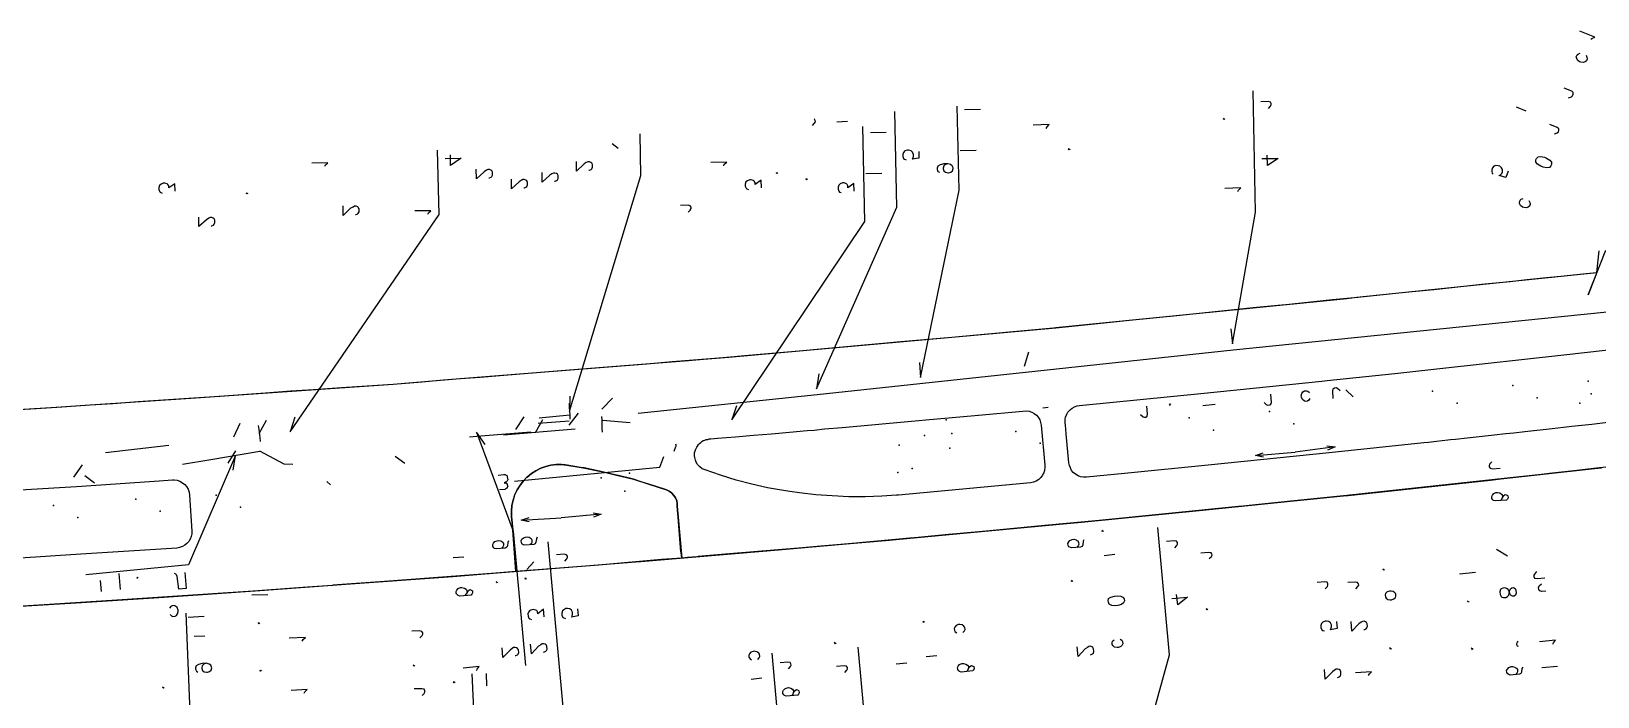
# Model space of a CAD drawing. Header units: metres. Extents: x 131 to 658, y 22 to 173.
# Drawn here: x 498.2 to 600.5, y 122.2 to 165.6 of the extents above; entities that cross this region are included whole.
import ezdxf

# ---------------------------------------------------------------- set-up
doc = ezdxf.new("R2010")
doc.units = ezdxf.units.M
for name, color, linetype in [('BOUNDARY', 7, 'Continuous'), ('ELECTR_CABLE', 7, 'Continuous'), ('ELECTR_CABLE_COMM', 7, 'Continuous'), ('GRASS', 7, 'Continuous'), ('OVERHEAD_POWER_LINE', 7, 'Continuous'), ('ROAD', 7, 'Continuous'), ('SEWER', 7, 'Continuous'), ('SIDEWALK_PATH', 7, 'Continuous'), ('TREE', 7, 'Continuous'), ('WATER_PIPELINE', 7, 'Continuous')]:
    doc.layers.add(name, color=color, linetype=linetype)

msp = doc.modelspace()

# ---------------------------------------------------------------- linework, layer by layer
at = {"layer": 'BOUNDARY'}
msp.add_lwpolyline([(495.2, 140.81), (498.53, 141.01), (500.19, 141.12), (502.05, 141.24), (502.05, 141.24), (503.52, 141.34), (505.18, 141.46), (508.5, 141.68), (510.16, 141.8), (513.49, 142.02), (515.15, 142.15), (516.64, 142.25), (516.64, 142.25), (518.47, 142.37), (520.14, 142.48), (521.84, 142.6), (521.84, 142.6), (523.46, 142.73), (525.12, 142.87), (528.44, 143.13), (530.09, 143.27), (533.42, 143.53), (535.07, 143.67), (538.4, 143.93), (540.06, 144.07), (543.38, 144.33), (545.04, 144.48), (548.36, 144.78), (550.01, 144.92), (553.33, 145.22), (554.99, 145.38), (558.31, 145.67), (559.96, 145.82), (563.28, 146.12), (564.95, 146.27), (565.12, 146.28), (565.12, 146.28), (568.27, 146.61), (569.92, 146.77), (573.24, 147.11), (574.89, 147.27), (578.21, 147.62), (579.86, 147.78), (579.94, 147.78), (579.94, 147.78), (583.18, 148.12), (584.83, 148.28), (588.15, 148.63), (589.8, 148.79), (593.12, 149.14), (594.78, 149.31), (595.86, 149.43), (595.86, 149.43), (597.15, 149.56), (597.15, 149.56), (598.09, 149.65), (599.75, 149.82), (600.45, 149.89), (600.45, 149.89), (600.6, 151.31)], dxfattribs=at)
at = {"layer": 'ELECTR_CABLE'}
for points in [[(600.04, 165.13), (600.11, 165.19), (600.11, 165.19), (600.3, 165.26), (600.3, 165.26), (599.33, 165.65)], [(576.55, 146.21), (576.65, 145.24), (576.65, 145.24), (578.16, 153.84), (578.16, 153.84), (578, 161.76)], [(556.21, 144.01), (556.28, 143.03), (558.79, 155.26), (558.67, 160.76)], [(579, 160.61), (579.14, 160.76), (579.14, 160.76), (579.18, 160.84), (579.18, 160.84), (579.18, 160.93), (579.18, 160.93), (579.14, 161.02), (579.14, 161.02), (578.98, 161.07), (578.98, 161.07), (578.49, 161.05)], [(595.83, 160.44), (595.19, 160.7)], [(549.21, 159.5), (549.36, 159.65), (549.41, 159.73), (549.4, 159.82), (549.36, 159.91), (549.33, 159.92)], [(549.63, 143.28), (549.49, 142.3), (554.72, 154.15), (554.59, 160.4)], [(551.5, 159.75), (550.8, 159.72)], [(559.14, 160.54), (560.19, 160.57)], [(576.14, 159.93), (576.1, 159.88), (576.1, 159.88), (576.04, 159.92), (576.04, 159.92), (576.1, 159.98)], [(533.38, 141.81), (533.35, 140.84), (538.02, 156.22), (537.96, 158.95)], [(544.26, 141.19), (543.95, 140.26), (543.95, 140.26), (552.64, 153.22), (552.64, 153.22), (552.51, 159.42)], [(553, 159.04), (554.04, 159.06)], [(564.49, 159.31), (564.54, 159.4), (564.54, 159.4), (564.68, 159.55), (564.68, 159.55), (563.64, 159.52)], [(515.42, 140.43), (515.1, 139.49), (524.83, 153.68), (524.74, 157.89)], [(525.23, 157.34), (526.28, 157.36), (526.28, 157.36), (525.59, 156.89), (525.59, 156.89), (525.58, 157.57)], [(556.16, 157.8), (556.17, 157.36), (556.17, 157.36), (555.73, 157.3), (555.73, 157.3), (555.77, 157.35), (555.77, 157.35), (555.81, 157.48), (555.81, 157.48), (555.81, 157.61), (555.81, 157.61), (555.76, 157.76), (555.76, 157.76), (555.66, 157.84), (555.66, 157.84), (555.5, 157.88), (555.5, 157.88), (555.4, 157.88), (555.4, 157.88), (555.26, 157.84), (555.26, 157.84), (555.16, 157.74), (555.16, 157.74), (555.12, 157.6), (555.12, 157.6), (555.12, 157.47), (555.12, 157.47), (555.17, 157.34), (555.17, 157.34), (555.23, 157.29), (555.23, 157.29), (555.33, 157.25)], [(559.9, 157.86), (558.86, 157.84)], [(566.03, 157.96), (565.99, 157.91), (565.99, 157.91), (565.93, 157.96), (565.93, 157.96), (565.99, 158)], [(578.56, 157.33), (579.62, 157.35), (579.62, 157.35), (578.93, 156.88), (578.93, 156.88), (578.91, 157.55)], [(517.38, 156.83), (517.42, 156.92), (517.42, 156.92), (517.56, 157.05), (517.56, 157.05), (516.52, 157.03)], [(528.08, 156.07), (528.13, 156.07), (528.13, 156.07), (528.23, 156.13), (528.23, 156.13), (528.27, 156.17), (528.27, 156.17), (528.33, 156.26), (528.33, 156.26), (528.32, 156.44), (528.32, 156.44), (528.27, 156.53), (528.27, 156.53), (528.22, 156.57), (528.22, 156.57), (528.12, 156.62), (528.12, 156.62), (528.02, 156.62), (528.02, 156.62), (527.92, 156.57), (527.92, 156.57), (527.77, 156.47), (527.77, 156.47), (527.28, 156.02), (527.28, 156.02), (527.26, 156.64)], [(534.61, 156.58), (534.66, 156.58), (534.66, 156.58), (534.76, 156.63), (534.76, 156.63), (534.81, 156.67), (534.81, 156.67), (534.85, 156.77), (534.85, 156.77), (534.85, 156.95), (534.85, 156.95), (534.8, 157.04), (534.8, 157.04), (534.75, 157.08), (534.75, 157.08), (534.65, 157.13), (534.65, 157.13), (534.55, 157.12), (534.55, 157.12), (534.45, 157.07), (534.45, 157.07), (534.3, 156.98), (534.3, 156.98), (533.81, 156.52), (533.81, 156.52), (533.8, 157.15)], [(543.42, 156.87), (543.46, 156.97), (543.46, 156.97), (543.62, 157.1), (543.62, 157.1), (542.57, 157.08)], [(558.05, 156.98), (557.9, 156.94), (557.9, 156.94), (557.8, 156.85), (557.8, 156.85), (557.76, 156.7), (557.76, 156.7), (557.76, 156.66), (557.76, 156.66), (557.8, 156.53), (557.8, 156.53), (557.91, 156.44), (557.91, 156.44), (558.06, 156.41), (558.06, 156.41), (558.11, 156.41), (558.11, 156.41), (558.26, 156.45), (558.26, 156.45), (558.36, 156.54), (558.36, 156.54), (558.4, 156.68), (558.4, 156.68), (558.4, 156.73), (558.4, 156.73), (558.34, 156.86), (558.34, 156.86), (558.24, 156.95), (558.24, 156.95), (558.05, 156.98), (558.05, 156.98), (557.79, 156.98), (557.79, 156.98), (557.55, 156.93), (557.55, 156.93), (557.4, 156.84), (557.4, 156.84), (557.36, 156.7), (557.36, 156.7), (557.36, 156.62), (557.36, 156.62), (557.4, 156.48), (557.4, 156.48), (557.51, 156.44)], [(594.66, 156.51), (594.5, 156.09), (594.5, 156.09), (594.07, 156.22), (594.07, 156.22), (594.13, 156.24), (594.13, 156.24), (594.23, 156.35), (594.23, 156.35), (594.28, 156.47), (594.28, 156.47), (594.28, 156.62), (594.28, 156.62), (594.22, 156.74), (594.22, 156.74), (594.1, 156.83), (594.1, 156.83), (594, 156.87), (594, 156.87), (593.84, 156.88), (593.84, 156.88), (593.72, 156.83), (593.72, 156.83), (593.62, 156.73), (593.62, 156.73), (593.58, 156.6), (593.58, 156.6), (593.58, 156.46), (593.58, 156.46), (593.6, 156.39), (593.6, 156.39), (593.68, 156.32)], [(507.59, 155.2), (507.58, 155.69), (507.58, 155.69), (507.18, 155.42), (507.18, 155.42), (507.18, 155.55), (507.18, 155.55), (507.13, 155.64), (507.13, 155.64), (507.08, 155.68), (507.08, 155.68), (506.92, 155.72), (506.92, 155.72), (506.82, 155.72), (506.82, 155.72), (506.68, 155.67), (506.68, 155.67), (506.58, 155.58), (506.58, 155.58), (506.53, 155.44), (506.53, 155.44), (506.53, 155.31), (506.53, 155.31), (506.59, 155.17), (506.59, 155.17), (506.63, 155.13), (506.63, 155.13), (506.74, 155.08)], [(530.37, 155.42), (530.41, 155.42), (530.41, 155.42), (530.51, 155.46), (530.51, 155.46), (530.57, 155.52), (530.57, 155.52), (530.61, 155.61), (530.61, 155.61), (530.61, 155.78), (530.61, 155.78), (530.56, 155.87), (530.56, 155.87), (530.5, 155.92), (530.5, 155.92), (530.4, 155.96), (530.4, 155.96), (530.3, 155.96), (530.3, 155.96), (530.2, 155.91), (530.2, 155.91), (530.06, 155.82), (530.06, 155.82), (529.57, 155.35), (529.57, 155.35), (529.56, 155.98)], [(532.37, 155.85), (532.41, 155.85), (532.41, 155.85), (532.51, 155.91), (532.51, 155.91), (532.57, 155.95), (532.57, 155.95), (532.61, 156.04), (532.61, 156.04), (532.61, 156.22), (532.61, 156.22), (532.56, 156.31), (532.56, 156.31), (532.5, 156.35), (532.5, 156.35), (532.4, 156.39), (532.4, 156.39), (532.3, 156.39), (532.3, 156.39), (532.2, 156.34), (532.2, 156.34), (532.06, 156.25), (532.06, 156.25), (531.57, 155.79), (531.57, 155.79), (531.56, 156.42)], [(545.88, 155.43), (545.87, 155.92), (545.87, 155.92), (545.47, 155.64), (545.47, 155.64), (545.47, 155.77), (545.47, 155.77), (545.42, 155.86), (545.42, 155.86), (545.37, 155.91), (545.37, 155.91), (545.22, 155.95), (545.22, 155.95), (545.12, 155.95), (545.12, 155.95), (544.97, 155.89), (544.97, 155.89), (544.87, 155.81), (544.87, 155.81), (544.83, 155.67), (544.83, 155.67), (544.83, 155.54), (544.83, 155.54), (544.88, 155.41), (544.88, 155.41), (544.93, 155.36), (544.93, 155.36), (545.04, 155.32)], [(546.96, 156.41), (546.92, 156.35), (546.92, 156.35), (546.86, 156.39), (546.86, 156.39), (546.9, 156.45)], [(548.89, 155.99), (548.83, 155.95), (548.83, 155.95), (548.79, 155.99), (548.79, 155.99), (548.83, 156.04)], [(551.94, 155.21), (551.93, 155.71), (551.93, 155.71), (551.53, 155.43), (551.53, 155.43), (551.53, 155.56), (551.53, 155.56), (551.48, 155.65), (551.48, 155.65), (551.43, 155.69), (551.43, 155.69), (551.28, 155.74), (551.28, 155.74), (551.18, 155.74), (551.18, 155.74), (551.03, 155.68), (551.03, 155.68), (550.93, 155.6), (550.93, 155.6), (550.89, 155.46), (550.89, 155.46), (550.89, 155.33), (550.89, 155.33), (550.94, 155.2), (550.94, 155.2), (550.99, 155.15), (550.99, 155.15), (551.09, 155.11)], [(553.75, 156.36), (552.7, 156.34)], [(512.35, 155.06), (512.29, 155.02), (512.29, 155.02), (512.25, 155.06), (512.25, 155.06), (512.29, 155.11)], [(577, 155.18), (577.04, 155.27), (577.04, 155.27), (577.19, 155.42), (577.19, 155.42), (576.14, 155.38)], [(509.95, 152.94), (510, 152.94), (510, 152.94), (510.1, 152.99), (510.1, 152.99), (510.14, 153.04), (510.14, 153.04), (510.2, 153.13), (510.2, 153.13), (510.18, 153.31), (510.18, 153.31), (510.14, 153.4), (510.14, 153.4), (510.08, 153.44), (510.08, 153.44), (509.99, 153.49), (509.99, 153.49), (509.89, 153.49), (509.89, 153.49), (509.79, 153.43), (509.79, 153.43), (509.64, 153.34), (509.64, 153.34), (509.15, 152.89), (509.15, 152.89), (509.14, 153.51)], [(519.37, 153.69), (519.43, 153.69), (519.43, 153.69), (519.53, 153.73), (519.53, 153.73), (519.57, 153.78), (519.57, 153.78), (519.62, 153.86), (519.62, 153.86), (519.62, 154.05), (519.62, 154.05), (519.56, 154.14), (519.56, 154.14), (519.52, 154.19), (519.52, 154.19), (519.42, 154.22), (519.42, 154.22), (519.32, 154.22), (519.32, 154.22), (519.22, 154.17), (519.22, 154.17), (519.06, 154.09), (519.06, 154.09), (518.57, 153.62), (518.57, 153.62), (518.56, 154.25)], [(524.1, 153.71), (524.14, 153.8), (524.14, 153.8), (524.3, 153.93), (524.3, 153.93), (523.25, 153.91)], [(537.84, 140.7), (549.53, 141.91), (549.53, 141.91), (563.12, 143.38), (563.12, 143.38), (576.7, 144.84), (576.7, 144.84), (590.19, 146.21), (590.19, 146.21), (603.69, 147.58), (603.69, 147.58), (617.19, 148.95), (617.19, 148.95), (633.9, 151.22), (633.9, 151.22), (650.6, 153.49), (650.6, 153.49), (656.8, 154.37)], [(541.1, 153.84), (541.24, 153.97), (541.24, 153.97), (541.29, 154.07), (541.29, 154.07), (541.29, 154.16), (541.29, 154.16), (541.23, 154.25), (541.23, 154.25), (541.09, 154.29), (541.09, 154.29), (540.59, 154.27)], [(563.07, 143.77), (563.35, 144.71)], [(533.32, 141.36), (533.33, 141.1), (533.33, 141.1), (533.37, 140.57), (533.37, 140.57), (533.38, 140.31)], [(535.46, 140.97), (536.16, 141.67)], [(513.09, 139.37), (513.56, 140.24)], [(529.84, 139.64), (530.38, 140.46)], [(533.32, 140.18), (531.31, 140.03)], [(533.38, 140.58), (531.36, 140.38)], [(533.34, 139.92), (533.94, 140.69)], [(535.45, 140.49), (535.46, 140.24), (535.46, 140.24), (535.47, 139.7), (535.47, 139.7), (535.49, 139.45)], [(535.5, 140.24), (537.32, 140.09)], [(511.44, 139.15), (511.85, 140.04)], [(513.01, 139.89), (513.06, 139.64), (513.06, 139.64), (513.13, 139.12), (513.13, 139.12), (513.16, 138.86)], [(530.82, 139.46), (527.3, 139.18), (527.3, 139.18), (526.81, 139.14)], [(503.04, 138.13), (507.19, 138.62)], [(511.54, 138.25), (511.03, 137.43)], [(500.99, 136.52), (501.55, 137.32)], [(563.58, 93.52), (563.58, 92.53), (563.58, 92.53), (572.54, 124.91), (572.54, 124.91), (571.78, 133.22)], [(527.33, 89.64), (527.37, 88.66), (527.37, 88.66), (533.45, 115.72), (533.45, 115.72), (531.95, 132.3)], [(529.37, 132.35), (529.33, 132.26), (529.33, 132.26), (529.3, 132.03), (529.3, 132.03), (529.26, 131.94), (529.26, 131.94), (529.16, 131.88), (529.16, 131.88), (528.56, 131.83), (528.56, 131.83), (528.46, 131.86), (528.46, 131.86), (528.41, 131.9), (528.41, 131.9), (528.35, 131.98), (528.35, 131.98), (528.34, 132.13), (528.34, 132.13), (528.38, 132.21), (528.38, 132.21), (528.47, 132.31), (528.47, 132.31), (528.62, 132.37), (528.62, 132.37), (528.72, 132.38), (528.72, 132.38), (528.87, 132.35), (528.87, 132.35), (528.93, 132.31), (528.93, 132.31), (528.97, 132.27), (528.97, 132.27), (529.04, 132.18), (529.04, 132.18), (529.05, 132.05), (529.05, 132.05), (529, 131.96), (529, 131.96), (528.92, 131.86)], [(566.93, 132.43), (566.89, 132.33), (566.89, 132.33), (566.87, 132.1), (566.87, 132.1), (566.82, 132), (566.82, 132), (566.72, 131.95), (566.72, 131.95), (566.13, 131.9), (566.13, 131.9), (566.02, 131.94), (566.02, 131.94), (565.97, 131.97), (565.97, 131.97), (565.91, 132.06), (565.91, 132.06), (565.9, 132.19), (565.9, 132.19), (565.95, 132.29), (565.95, 132.29), (566.03, 132.38), (566.03, 132.38), (566.18, 132.45), (566.18, 132.45), (566.28, 132.46), (566.28, 132.46), (566.43, 132.43), (566.43, 132.43), (566.49, 132.38), (566.49, 132.38), (566.55, 132.35), (566.55, 132.35), (566.6, 132.26), (566.6, 132.26), (566.61, 132.13), (566.61, 132.13), (566.57, 132.03), (566.57, 132.03), (566.48, 131.93)], [(572.88, 131.9), (573.01, 132.06), (573.01, 132.06), (573.06, 132.15), (573.06, 132.15), (573.05, 132.24), (573.05, 132.24), (572.99, 132.33), (572.99, 132.33), (572.84, 132.36), (572.84, 132.36), (572.34, 132.31)], [(526.45, 131.3), (525.75, 131.24)], [(533.04, 131.04), (533.18, 131.18), (533.18, 131.18), (533.22, 131.27), (533.22, 131.27), (533.21, 131.36), (533.21, 131.36), (533.16, 131.45), (533.16, 131.45), (533, 131.48), (533, 131.48), (532.5, 131.44)], [(575.12, 131.2), (575.27, 131.34), (575.27, 131.34), (575.31, 131.43), (575.31, 131.43), (575.3, 131.5), (575.3, 131.5), (575.25, 131.58), (575.25, 131.58), (575.09, 131.6), (575.09, 131.6), (574.59, 131.56)], [(526.53, 128.79), (526.62, 128.89), (526.62, 128.89), (526.66, 128.97), (526.66, 128.97), (526.75, 129.12), (526.75, 129.12), (526.85, 129.17), (526.85, 129.17), (526.95, 129.14), (526.95, 129.14), (527.01, 129.1), (527.01, 129.1), (527.02, 128.96), (527.02, 128.96), (526.97, 128.87), (526.97, 128.87), (526.93, 128.82), (526.93, 128.82), (526.19, 128.75), (526.19, 128.75), (526.09, 128.79), (526.09, 128.79), (526.03, 128.83), (526.03, 128.83), (525.96, 128.92), (525.96, 128.92), (525.95, 129.05), (525.95, 129.05), (526, 129.14), (526, 129.14), (526.09, 129.24), (526.09, 129.24), (526.23, 129.3), (526.23, 129.3), (526.33, 129.31), (526.33, 129.31), (526.49, 129.27), (526.49, 129.27), (526.6, 129.2), (526.6, 129.2), (526.65, 129.11), (526.65, 129.11), (526.66, 128.97)], [(528.66, 129.67), (528.62, 129.62), (528.62, 129.62), (528.56, 129.66), (528.56, 129.66), (528.61, 129.71)], [(566.22, 129.74), (566.18, 129.7), (566.18, 129.7), (566.12, 129.73), (566.12, 129.73), (566.17, 129.78)], [(507.27, 127.55), (507.37, 127.46), (507.37, 127.46), (507.45, 127.42), (507.45, 127.42), (507.59, 127.43), (507.59, 127.43), (507.68, 127.49), (507.68, 127.49), (507.75, 127.6), (507.75, 127.6), (507.79, 127.74), (507.79, 127.74), (507.79, 127.84), (507.79, 127.84), (507.73, 128), (507.73, 128), (507.63, 128.09), (507.63, 128.09), (507.54, 128.13), (507.54, 128.13), (507.4, 128.12), (507.4, 128.12), (507.32, 128.06), (507.32, 128.06), (507.23, 127.95)], [(533.88, 127.91), (533.92, 127.45), (533.92, 127.45), (533.48, 127.38), (533.48, 127.38), (533.52, 127.42), (533.52, 127.42), (533.55, 127.56), (533.55, 127.56), (533.54, 127.7), (533.54, 127.7), (533.48, 127.82), (533.48, 127.82), (533.38, 127.91), (533.38, 127.91), (533.22, 127.94), (533.22, 127.94), (533.12, 127.93), (533.12, 127.93), (532.98, 127.86), (532.98, 127.86), (532.89, 127.78), (532.89, 127.78), (532.84, 127.63), (532.84, 127.63), (532.86, 127.5), (532.86, 127.5), (532.92, 127.36), (532.92, 127.36), (532.98, 127.33), (532.98, 127.33), (533.08, 127.29)], [(572.68, 128.6), (573.72, 128.69), (573.72, 128.69), (573.07, 128.18), (573.07, 128.18), (573, 128.85)], [(575.02, 127.91), (574.98, 127.86), (574.98, 127.86), (574.92, 127.9), (574.92, 127.9), (574.97, 127.94)], [(556.52, 127.08), (556.48, 127.02), (556.48, 127.02), (556.42, 127.07), (556.42, 127.07), (556.47, 127.11)], [(559.04, 126.38), (559.14, 126.48), (559.14, 126.48), (559.18, 126.57), (559.18, 126.57), (559.17, 126.7), (559.17, 126.7), (559.11, 126.79), (559.11, 126.79), (559, 126.87), (559, 126.87), (558.84, 126.9), (558.84, 126.9), (558.74, 126.89), (558.74, 126.89), (558.6, 126.83), (558.6, 126.83), (558.51, 126.73), (558.51, 126.73), (558.47, 126.64), (558.47, 126.64), (558.49, 126.51), (558.49, 126.51), (558.54, 126.42), (558.54, 126.42), (558.64, 126.34)], [(529.8, 124.86), (529.85, 124.86), (529.85, 124.86), (529.95, 124.91), (529.95, 124.91), (529.99, 124.96), (529.99, 124.96), (530.04, 125.06), (530.04, 125.06), (530.01, 125.23), (530.01, 125.23), (529.96, 125.32), (529.96, 125.32), (529.9, 125.36), (529.9, 125.36), (529.8, 125.39), (529.8, 125.39), (529.7, 125.39), (529.7, 125.39), (529.6, 125.33), (529.6, 125.33), (529.47, 125.22), (529.47, 125.22), (529, 124.74), (529, 124.74), (528.95, 125.37)], [(557.33, 124.85), (556.64, 124.78)], [(567.37, 124.92), (567.41, 124.93), (567.41, 124.93), (567.51, 124.98), (567.51, 124.98), (567.56, 125.03), (567.56, 125.03), (567.6, 125.12), (567.6, 125.12), (567.58, 125.31), (567.58, 125.31), (567.52, 125.39), (567.52, 125.39), (567.47, 125.43), (567.47, 125.43), (567.37, 125.47), (567.37, 125.47), (567.27, 125.46), (567.27, 125.46), (567.17, 125.4), (567.17, 125.4), (567.03, 125.3), (567.03, 125.3), (566.58, 124.81), (566.58, 124.81), (566.51, 125.43)], [(527.27, 123.89), (527.32, 123.98), (527.32, 123.98), (527.46, 124.14), (527.46, 124.14), (526.41, 124.04)], [(555.38, 124.37), (554.68, 124.3)], [(559.28, 123.83), (559.37, 123.92), (559.37, 123.92), (559.41, 124.01), (559.41, 124.01), (559.5, 124.16), (559.5, 124.16), (559.6, 124.21), (559.6, 124.21), (559.7, 124.18), (559.7, 124.18), (559.75, 124.14), (559.75, 124.14), (559.77, 124), (559.77, 124), (559.72, 123.91), (559.72, 123.91), (559.68, 123.86), (559.68, 123.86), (558.93, 123.79), (558.93, 123.79), (558.82, 123.83), (558.82, 123.83), (558.78, 123.87), (558.78, 123.87), (558.71, 123.96), (558.71, 123.96), (558.7, 124.09), (558.7, 124.09), (558.74, 124.18), (558.74, 124.18), (558.83, 124.28), (558.83, 124.28), (558.98, 124.34), (558.98, 124.34), (559.08, 124.35), (559.08, 124.35), (559.23, 124.31), (559.23, 124.31), (559.34, 124.24), (559.34, 124.24), (559.4, 124.15), (559.4, 124.15), (559.41, 124.01)], [(515.8, 91.09), (515.62, 90.12), (515.62, 90.12), (527.41, 114.88), (527.41, 114.88), (527, 123.68)], [(527.96, 122.88), (527.93, 123.69)]]:
    msp.add_lwpolyline(points, dxfattribs=at)
at = {"layer": 'ELECTR_CABLE_COMM'}
for points in [[(536.54, 158), (536.13, 158.3)], [(531.12, 139.44), (531.62, 140.28)], [(527.85, 138.65), (527.27, 139.45), (527.27, 139.45), (529.67, 132.99), (529.67, 132.99), (530.47, 124.21)], [(533.72, 139.65), (529.04, 139.27)], [(509.92, 137.67), (513.13, 138.21)], [(515.28, 137.35), (514.72, 137.37), (514.72, 137.37), (513.13, 138.21)], [(511.39, 136.97), (511.53, 137.94), (511.53, 137.94), (508.48, 130.79), (508.48, 130.79), (501.77, 130.14)], [(508.07, 137.37), (509.92, 137.67)], [(522.6, 137.42), (521.97, 137.87)], [(501.7, 136.62), (502.34, 136.16)], [(531.24, 132.59), (531.19, 132.49), (531.19, 132.49), (531.16, 132.27), (531.16, 132.27), (531.11, 132.17), (531.11, 132.17), (531.02, 132.11), (531.02, 132.11), (530.43, 132.07), (530.43, 132.07), (530.33, 132.1), (530.33, 132.1), (530.27, 132.14), (530.27, 132.14), (530.21, 132.23), (530.21, 132.23), (530.2, 132.36), (530.2, 132.36), (530.24, 132.46), (530.24, 132.46), (530.34, 132.56), (530.34, 132.56), (530.48, 132.61), (530.48, 132.61), (530.58, 132.62), (530.58, 132.62), (530.72, 132.59), (530.72, 132.59), (530.78, 132.55), (530.78, 132.55), (530.84, 132.51), (530.84, 132.51), (530.89, 132.43), (530.89, 132.43), (530.9, 132.29), (530.9, 132.29), (530.87, 132.19), (530.87, 132.19), (530.77, 132.09)], [(531.02, 130.99), (530.57, 130.49)], [(504.04, 129.18), (503.94, 130.23)], [(505.15, 129.9), (505.09, 129.94), (505.09, 129.94), (505.14, 129.99), (505.14, 129.99), (505.18, 129.95)], [(508.22, 130.29), (508.32, 129.25), (508.32, 129.25), (507.83, 129.2), (507.83, 129.2), (507.74, 130.04), (507.74, 130.04), (507.69, 130.14), (507.69, 130.14), (507.64, 130.18), (507.64, 130.18), (507.55, 130.23)], [(530.53, 129.91), (530.48, 129.86), (530.48, 129.86), (530.43, 129.9), (530.43, 129.9), (530.47, 129.95)], [(502.78, 129.06), (502.72, 129.76)], [(531.7, 127.4), (531.66, 127.89), (531.66, 127.89), (531.28, 127.59), (531.28, 127.59), (531.27, 127.72), (531.27, 127.72), (531.21, 127.81), (531.21, 127.81), (531.16, 127.84), (531.16, 127.84), (531, 127.88), (531, 127.88), (530.9, 127.86), (530.9, 127.86), (530.76, 127.81), (530.76, 127.81), (530.67, 127.71), (530.67, 127.71), (530.64, 127.58), (530.64, 127.58), (530.65, 127.44), (530.65, 127.44), (530.7, 127.31), (530.7, 127.31), (530.76, 127.27), (530.76, 127.27), (530.87, 127.23)], [(499.63, 85.59), (499.51, 84.61), (499.51, 84.61), (509.13, 107.69), (509.13, 107.69), (508.31, 127.63)], [(509.5, 127.41), (508.44, 127.36)], [(509.54, 126.14), (508.84, 126.12)], [(531.66, 125.09), (531.71, 125.1), (531.71, 125.1), (531.8, 125.16), (531.8, 125.16), (531.86, 125.2), (531.86, 125.2), (531.89, 125.29), (531.89, 125.29), (531.88, 125.48), (531.88, 125.48), (531.82, 125.56), (531.82, 125.56), (531.77, 125.6), (531.77, 125.6), (531.66, 125.63), (531.66, 125.63), (531.56, 125.62), (531.56, 125.62), (531.47, 125.57), (531.47, 125.57), (531.32, 125.47), (531.32, 125.47), (530.87, 124.98), (530.87, 124.98), (530.81, 125.6)], [(509.62, 124.36), (509.47, 124.3), (509.47, 124.3), (509.37, 124.2), (509.37, 124.2), (509.33, 124.07), (509.33, 124.07), (509.33, 124.02), (509.33, 124.02), (509.39, 123.89), (509.39, 123.89), (509.49, 123.8), (509.49, 123.8), (509.64, 123.77), (509.64, 123.77), (509.7, 123.77), (509.7, 123.77), (509.84, 123.83), (509.84, 123.83), (509.94, 123.91), (509.94, 123.91), (509.99, 124.06), (509.99, 124.06), (509.97, 124.1), (509.97, 124.1), (509.92, 124.24), (509.92, 124.24), (509.82, 124.31), (509.82, 124.31), (509.62, 124.36), (509.62, 124.36), (509.36, 124.35), (509.36, 124.35), (509.12, 124.29), (509.12, 124.29), (508.98, 124.19), (508.98, 124.19), (508.93, 124.06), (508.93, 124.06), (508.93, 123.97), (508.93, 123.97), (508.99, 123.84), (508.99, 123.84), (509.09, 123.79)]]:
    msp.add_lwpolyline(points, dxfattribs=at)
at = {"layer": 'GRASS'}
for points in [[(601.5, 140.13), (600.11, 139.97), (598.81, 139.82), (598.26, 139.76), (597.53, 139.68), (595.74, 139.48), (595.01, 139.4), (594.49, 139.34), (593.74, 139.26), (591.97, 139.06), (591.22, 138.98), (590.89, 138.95), (590.7, 138.93), (589.97, 138.85), (589.45, 138.79), (589.15, 138.76), (582.97, 138.11), (575.05, 137.3), (569.6, 136.75), (567.11, 136.51), (566.92, 136.51), (566.73, 136.54), (566.56, 136.61), (566.39, 136.71), (566.25, 136.83), (566.13, 136.96), (566.06, 137.12), (566, 137.29), (565.97, 137.45), (565.78, 139.35), (565.76, 139.66), (565.74, 139.92), (565.71, 140.06), (565.71, 140.13), (565.71, 140.25), (565.72, 140.31), (565.75, 140.43), (565.82, 140.64), (565.9, 140.77), (565.93, 140.8), (566.02, 140.9), (566.06, 140.94), (566.17, 141.03), (566.32, 141.11), (566.5, 141.18), (566.66, 141.2), (574.57, 141.99), (582.48, 142.8), (582.84, 142.83), (587.25, 143.3), (590.38, 143.63), (598.28, 144.51), (606.18, 145.41)], [(494.88, 135.53), (501.15, 135.92), (506.55, 136.29), (507.42, 136.34), (507.53, 136.34), (507.72, 136.32), (507.91, 136.25), (508.08, 136.16), (508.23, 136.04), (508.35, 135.9), (508.45, 135.73), (508.52, 135.54), (508.54, 135.35), (508.69, 133), (508.68, 132.82), (508.68, 132.81), (508.64, 132.65), (508.58, 132.47), (508.49, 132.31), (508.36, 132.18), (508.22, 132.07), (508.07, 131.98), (507.89, 131.93), (507.71, 131.89), (501.43, 131.48), (495.15, 131.08)]]:
    msp.add_lwpolyline(points, dxfattribs=at)
for points in [[(541.62, 137.51), (541.59, 137.62), (541.56, 137.71), (541.53, 137.81), (541.52, 137.91), (541.52, 138.02), (541.52, 138.11), (541.56, 138.24), (541.57, 138.31), (541.66, 138.48), (541.7, 138.55), (541.77, 138.65), (541.83, 138.72), (541.92, 138.79), (542, 138.84), (542.09, 138.91), (542.18, 138.94), (542.28, 138.97), (542.38, 138.99), (542.48, 139.02), (542.58, 139.02), (542.8, 139.04), (543.02, 139.06), (544.2, 139.16), (545.37, 139.26), (546.55, 139.36), (547.71, 139.46), (548.87, 139.56), (549.32, 139.6), (550.01, 139.67), (551.15, 139.77), (556.17, 140.22), (556.62, 140.26), (559.83, 140.54), (563.19, 140.86), (563.37, 140.83), (563.54, 140.77), (563.7, 140.68), (563.84, 140.56), (563.96, 140.43), (564.06, 140.26), (564.12, 140.09), (564.15, 139.92), (564.4, 137.31), (564.4, 137.13), (564.38, 136.99), (564.38, 136.96), (564.33, 136.81), (564.27, 136.71), (564.25, 136.65), (564.14, 136.5), (563.99, 136.36), (563.83, 136.26), (563.65, 136.2), (563.46, 136.16), (554.83, 135.35), (554.71, 135.35), (553.74, 135.28), (552.66, 135.24), (551.59, 135.24), (550.51, 135.29), (549.43, 135.37), (548.38, 135.49), (547.75, 135.58), (547.33, 135.64), (546.28, 135.83), (545.25, 136.06), (544.23, 136.33), (543.21, 136.64), (542.21, 136.99), (542.02, 137.06), (541.87, 137.19), (541.79, 137.26), (541.72, 137.34), (541.67, 137.43)], [(529.56, 134.31), (529.59, 134.64), (529.59, 134.67), (529.67, 135), (529.67, 135.02), (529.78, 135.37), (529.91, 135.64), (529.94, 135.69), (530.1, 135.96), (530.13, 136), (530.33, 136.25), (530.35, 136.28), (530.57, 136.51), (530.59, 136.53), (530.87, 136.75), (531.16, 136.94), (531.47, 137.1), (531.8, 137.21), (532.13, 137.3), (532.49, 137.34), (532.83, 137.34), (533.18, 137.31), (534.24, 137.13), (535.31, 136.92), (535.56, 136.86), (536.42, 136.66), (537.52, 136.38), (538.6, 136.04), (539.68, 135.69), (539.86, 135.6), (540.02, 135.49), (540.16, 135.33), (540.27, 135.17), (540.35, 134.98), (540.38, 134.79), (540.39, 134.62), (540.45, 133.91), (540.68, 131.23), (539.36, 131.13), (535.26, 130.78), (529.85, 130.35), (529.64, 133.06), (529.62, 133.39), (529.58, 133.76), (529.57, 133.92), (529.57, 133.96), (529.56, 134.29)]]:
    msp.add_lwpolyline(points, close=True, dxfattribs=at)
at = {"layer": 'OVERHEAD_POWER_LINE'}
for points in [[(578.14, 137.93), (580.75, 138.16)], [(578.67, 137.83), (578.14, 137.93), (578.14, 137.93), (578.65, 138.12)], [(583.35, 138.5), (580.75, 138.16)], [(582.81, 138.56), (583.35, 138.5), (583.35, 138.5), (582.85, 138.28)], [(535.42, 134.1), (532.81, 133.87)], [(534.89, 134.2), (535.42, 134.1), (535.42, 134.1), (534.91, 133.91)], [(530.72, 133.61), (530.19, 133.72), (530.19, 133.72), (530.71, 133.89)], [(530.19, 133.72), (532.81, 133.87)]]:
    msp.add_lwpolyline(points, dxfattribs=at)
at = {"layer": 'ROAD'}
msp.add_lwpolyline([(491.08, 127.69), (500.4, 128.26), (501.48, 128.33), (506.53, 128.66), (509.72, 128.87), (511.57, 129.01), (513.13, 129.12), (519.05, 129.54), (525.74, 130.04), (527.57, 130.18), (528.11, 130.22), (528.36, 130.24), (537.68, 130.98), (538.02, 131.02), (546.99, 131.77), (551.41, 132.16), (553.98, 132.39), (556.3, 132.6), (565.6, 133.47), (566.79, 133.58), (574.91, 134.38), (580.66, 134.97), (584.12, 135.32), (584.2, 135.33), (593.5, 136.33), (594.18, 136.41), (600.09, 137.06), (600.75, 137.14)], dxfattribs=at)
at = {"layer": 'SEWER'}
for points in [[(568.22, 133.01), (568.17, 132.97), (568.17, 132.97), (568.12, 133), (568.12, 133), (568.17, 133.06)], [(568.96, 131.46), (568.27, 131.39)], [(586.57, 130.49), (586.53, 130.44), (586.53, 130.44), (586.47, 130.48), (586.47, 130.48), (586.52, 130.53)], [(582.7, 129.23), (582.85, 129.38), (582.85, 129.38), (582.88, 129.47), (582.88, 129.47), (582.88, 129.56), (582.88, 129.56), (582.82, 129.65), (582.82, 129.65), (582.67, 129.68), (582.67, 129.68), (582.17, 129.64)], [(584.71, 129.23), (584.84, 129.37), (584.84, 129.37), (584.89, 129.46), (584.89, 129.46), (584.88, 129.55), (584.88, 129.55), (584.82, 129.64), (584.82, 129.64), (584.67, 129.67), (584.67, 129.67), (584.17, 129.63)], [(587.32, 128.75), (587.31, 128.89), (587.31, 128.89), (587.25, 128.97), (587.25, 128.97), (587.15, 129.05), (587.15, 129.05), (587, 129.08), (587, 129.08), (586.9, 129.07), (586.9, 129.07), (586.75, 129.02), (586.75, 129.02), (586.65, 128.92), (586.65, 128.92), (586.62, 128.83), (586.62, 128.83), (586.63, 128.69), (586.63, 128.69), (586.69, 128.61), (586.69, 128.61), (586.8, 128.52), (586.8, 128.52), (586.94, 128.5), (586.94, 128.5), (587.04, 128.5), (587.04, 128.5), (587.19, 128.56), (587.19, 128.56), (587.29, 128.65), (587.29, 128.65), (587.32, 128.75)], [(569.59, 128.45), (569.54, 128.31), (569.54, 128.31), (569.41, 128.21), (569.41, 128.21), (569.16, 128.14), (569.16, 128.14), (569.01, 128.12), (569.01, 128.12), (568.76, 128.14), (568.76, 128.14), (568.6, 128.22), (568.6, 128.22), (568.54, 128.35), (568.54, 128.35), (568.53, 128.44), (568.53, 128.44), (568.56, 128.59), (568.56, 128.59), (568.71, 128.69), (568.71, 128.69), (568.95, 128.75), (568.95, 128.75), (569.11, 128.76), (569.11, 128.76), (569.35, 128.74), (569.35, 128.74), (569.52, 128.66), (569.52, 128.66), (569.57, 128.54), (569.57, 128.54), (569.59, 128.45)], [(583.45, 127.09), (583.48, 126.64), (583.48, 126.64), (583.04, 126.55), (583.04, 126.55), (583.08, 126.6), (583.08, 126.6), (583.12, 126.74), (583.12, 126.74), (583.11, 126.88), (583.11, 126.88), (583.05, 127.01), (583.05, 127.01), (582.94, 127.09), (582.94, 127.09), (582.79, 127.12), (582.79, 127.12), (582.69, 127.11), (582.69, 127.11), (582.55, 127.05), (582.55, 127.05), (582.45, 126.95), (582.45, 126.95), (582.41, 126.82), (582.41, 126.82), (582.42, 126.69), (582.42, 126.69), (582.48, 126.55), (582.48, 126.55), (582.54, 126.51), (582.54, 126.51), (582.65, 126.48)], [(585.23, 126.57), (585.29, 126.57), (585.29, 126.57), (585.38, 126.62), (585.38, 126.62), (585.43, 126.68), (585.43, 126.68), (585.47, 126.77), (585.47, 126.77), (585.45, 126.94), (585.45, 126.94), (585.4, 127.03), (585.4, 127.03), (585.34, 127.07), (585.34, 127.07), (585.24, 127.11), (585.24, 127.11), (585.14, 127.1), (585.14, 127.1), (585.04, 127.04), (585.04, 127.04), (584.9, 126.94), (584.9, 126.94), (584.44, 126.46), (584.44, 126.46), (584.39, 127.08)], [(569.31, 125.94), (569.42, 125.86), (569.42, 125.86), (569.47, 125.78), (569.47, 125.78), (569.49, 125.64), (569.49, 125.64), (569.44, 125.55), (569.44, 125.55), (569.35, 125.45), (569.35, 125.45), (569.21, 125.39), (569.21, 125.39), (569.11, 125.38), (569.11, 125.38), (568.95, 125.41), (568.95, 125.41), (568.85, 125.49), (568.85, 125.49), (568.79, 125.58), (568.79, 125.58), (568.78, 125.71), (568.78, 125.71), (568.82, 125.81), (568.82, 125.81), (568.91, 125.9)], [(587.02, 125.35), (586.97, 125.29), (586.97, 125.29), (586.92, 125.33), (586.92, 125.33), (586.96, 125.38)], [(583.5, 123.44), (583.56, 123.45), (583.56, 123.45), (583.66, 123.49), (583.66, 123.49), (583.7, 123.55), (583.7, 123.55), (583.73, 123.64), (583.73, 123.64), (583.72, 123.81), (583.72, 123.81), (583.67, 123.9), (583.67, 123.9), (583.61, 123.95), (583.61, 123.95), (583.51, 123.98), (583.51, 123.98), (583.41, 123.97), (583.41, 123.97), (583.31, 123.91), (583.31, 123.91), (583.17, 123.81), (583.17, 123.81), (582.71, 123.33), (582.71, 123.33), (582.66, 123.95)], [(585.54, 123.57), (585.59, 123.66), (585.59, 123.66), (585.72, 123.81), (585.72, 123.81), (584.68, 123.73)], [(506.88, 122.78), (506.83, 122.73), (506.83, 122.73), (506.78, 122.77), (506.78, 122.77), (506.82, 122.82)], [(525.88, 123.14), (525.82, 123.09), (525.82, 123.09), (525.78, 123.14), (525.78, 123.14), (525.82, 123.18)]]:
    msp.add_lwpolyline(points, dxfattribs=at)
at = {"layer": 'SIDEWALK_PATH'}
for points in [[(491.02, 140.55), (499.83, 141.1), (502.05, 141.24), (508.63, 141.69), (517.42, 142.3), (521.84, 142.6), (526.22, 142.96), (527.51, 143.06), (528.81, 143.16), (530.13, 143.27), (531.46, 143.38), (532.81, 143.48), (534.18, 143.59), (535.55, 143.7), (536.94, 143.81), (538.33, 143.92), (539.74, 144.03), (541.13, 144.15), (542.1, 144.23), (543.76, 144.37), (558.31, 145.67), (565.12, 146.28), (565.14, 146.3), (565.32, 146.31), (569.03, 146.68), (576.91, 147.48), (584.11, 148.2), (584.77, 148.27), (592.61, 149.08), (600.45, 149.89), (599.88, 148.44), (601.02, 151.36)], [(603.61, 137.46), (600.22, 137.09), (599.14, 136.96), (597.35, 136.76), (596.82, 136.7), (595.2, 136.52), (586.12, 135.53), (584.12, 135.33), (580.46, 134.96), (577.33, 134.62), (577.04, 134.6), (567.95, 133.69), (564.39, 133.36), (560.56, 132.99), (558.87, 132.84), (558.63, 132.81), (558.1, 132.77), (556.11, 132.58), (555.58, 132.54), (551.81, 132.19), (551.08, 132.13), (549.77, 132.01), (549.29, 131.97), (548.56, 131.9), (543.53, 131.48), (541.76, 131.33), (541.66, 131.32), (541.06, 131.26), (540.68, 131.23), (540.65, 131.59), (540.63, 131.65), (540.45, 133.91), (540.39, 134.62), (540.38, 134.79), (540.35, 134.98), (540.27, 135.17), (540.16, 135.33), (540.02, 135.49), (539.86, 135.6), (539.85, 135.61), (539.68, 135.69), (538.95, 135.93), (538.6, 136.04), (538.03, 136.22), (537.52, 136.38), (536.55, 136.63), (536.42, 136.66), (535.31, 136.92), (534.31, 137.12), (534.19, 137.14), (533.07, 137.33), (533.06, 137.33), (532.98, 137.34), (533.18, 137.31), (532.83, 137.34), (532.49, 137.34), (532.13, 137.3), (531.95, 137.25), (531.8, 137.21), (531.47, 137.1), (531.16, 136.94), (530.87, 136.75), (530.59, 136.53), (530.57, 136.51), (530.35, 136.28), (530.13, 136), (529.94, 135.69), (529.91, 135.64), (529.79, 135.39), (529.77, 135.34), (529.67, 135.02), (529.59, 134.67), (529.59, 134.63), (529.56, 134.31), (529.57, 133.96), (529.57, 133.92), (529.58, 133.76), (529.64, 133.06), (529.85, 130.35), (528.54, 130.25), (521.28, 129.71), (517.89, 129.46), (517.87, 129.45), (516.24, 129.34), (512.7, 129.08), (504.13, 128.5), (499.05, 128.18), (495.55, 127.95)]]:
    msp.add_lwpolyline(points, dxfattribs=at)
at = {"layer": 'TREE'}
for p in [(594.96, 142.5), (599.88, 142.8), (589.72, 142.13), (591.31, 141.35), (596.55, 141.71), (599.33, 141.36), (600.07, 141.97), (557.94, 140.27), (573.82, 140.39), (579.07, 140.8), (556.54, 139.25), (558.31, 139.37), (562.5, 139.51), (575.41, 139.6), (580.66, 140.01), (554.89, 138.62), (558.18, 138.42), (564.08, 138.73), (555.73, 137.09), (535.42, 136.48), (537.27, 136.77), (554.8, 136.82), (505.04, 135.09), (510.28, 135.35), (536.96, 135.6), (499.65, 134.66), (506.63, 134.3), (511.87, 134.57), (501.24, 133.88)]:
    msp.add_point(p, dxfattribs=at)
at = {"layer": 'WATER_PIPELINE'}
for points in [[(599.74, 164.08), (599.79, 163.96), (599.79, 163.96), (599.8, 163.85), (599.8, 163.85), (599.76, 163.73), (599.76, 163.73), (599.68, 163.66), (599.68, 163.66), (599.56, 163.62), (599.56, 163.62), (599.4, 163.63), (599.4, 163.63), (599.3, 163.66), (599.3, 163.66), (599.18, 163.76), (599.18, 163.76), (599.13, 163.88), (599.13, 163.88), (599.1, 163.98), (599.1, 163.98), (599.16, 164.11), (599.16, 164.11), (599.24, 164.17), (599.24, 164.17), (599.36, 164.23)], [(598.59, 161.3), (598.78, 161.37), (598.78, 161.37), (598.86, 161.43), (598.86, 161.43), (598.9, 161.55), (598.9, 161.55), (598.89, 161.65), (598.89, 161.65), (598.81, 161.73), (598.81, 161.73), (598.3, 161.93)], [(597.67, 158.95), (597.86, 159.02), (597.86, 159.02), (597.94, 159.09), (597.94, 159.09), (597.97, 159.17), (597.97, 159.17), (597.96, 159.27), (597.96, 159.27), (597.84, 159.37), (597.84, 159.37), (597.37, 159.56)], [(597.44, 156.87), (597.35, 156.76), (597.35, 156.76), (597.17, 156.73), (597.17, 156.73), (596.93, 156.78), (596.93, 156.78), (596.78, 156.84), (596.78, 156.84), (596.57, 156.97), (596.57, 156.97), (596.46, 157.1), (596.46, 157.1), (596.46, 157.25), (596.46, 157.25), (596.5, 157.34), (596.5, 157.34), (596.6, 157.44), (596.6, 157.44), (596.77, 157.47), (596.77, 157.47), (597.02, 157.43), (597.02, 157.43), (597.16, 157.37), (597.16, 157.37), (597.37, 157.24), (597.37, 157.24), (597.48, 157.09), (597.48, 157.09), (597.47, 156.95), (597.47, 156.95), (597.44, 156.87)], [(596.01, 154.59), (596.07, 154.46), (596.07, 154.46), (596.08, 154.36), (596.08, 154.36), (596.04, 154.23), (596.04, 154.23), (595.95, 154.16), (595.95, 154.16), (595.83, 154.12), (595.83, 154.12), (595.67, 154.13), (595.67, 154.13), (595.59, 154.17), (595.59, 154.17), (595.46, 154.26), (595.46, 154.26), (595.4, 154.39), (595.4, 154.39), (595.39, 154.49), (595.39, 154.49), (595.43, 154.62), (595.43, 154.62), (595.51, 154.69), (595.51, 154.69), (595.64, 154.73)], [(583.23, 141.65), (583.19, 142.15), (583.19, 142.15), (583.22, 142.29), (583.22, 142.29), (583.3, 142.36), (583.3, 142.36), (583.43, 142.37), (583.43, 142.37), (583.53, 142.32), (583.53, 142.32), (583.68, 142.19)], [(584.53, 141.77), (584.04, 142.22)], [(572.58, 141.2), (572.53, 141.25), (572.53, 141.25), (572.57, 141.3), (572.57, 141.3), (572.63, 141.26)], [(574.7, 141.2), (575.51, 141.29)], [(578.71, 141.4), (578.85, 141.26), (578.85, 141.26), (578.94, 141.22), (578.94, 141.22), (579.08, 141.24), (579.08, 141.24), (579.16, 141.29), (579.16, 141.29), (579.2, 141.4), (579.2, 141.4), (579.15, 141.95)], [(581.7, 141.65), (581.63, 141.54), (581.63, 141.54), (581.54, 141.48), (581.54, 141.48), (581.4, 141.47), (581.4, 141.47), (581.32, 141.5), (581.32, 141.5), (581.22, 141.59), (581.22, 141.59), (581.15, 141.74), (581.15, 141.74), (581.14, 141.84), (581.14, 141.84), (581.17, 141.99), (581.17, 141.99), (581.25, 142.1), (581.25, 142.1), (581.34, 142.16), (581.34, 142.16), (581.47, 142.17), (581.47, 142.17), (581.57, 142.13), (581.57, 142.13), (581.67, 142.05)], [(564.27, 141.06), (564.6, 141.09)], [(570.65, 140.61), (570.81, 140.47), (570.81, 140.47), (570.9, 140.44), (570.9, 140.44), (570.98, 140.44), (570.98, 140.44), (571.07, 140.5), (571.07, 140.5), (571.09, 140.66), (571.09, 140.66), (571.05, 141.15)], [(540.18, 138.22), (540.3, 138.53), (540.3, 138.53), (540.31, 138.55), (540.31, 138.55), (540.31, 138.61), (540.31, 138.61), (540.3, 138.67)], [(529.75, 136.26), (539.26, 137.17), (539.26, 137.17), (539.52, 137.86)], [(593.59, 137.52), (593.44, 137.36), (593.44, 137.36), (593.4, 137.27), (593.4, 137.27), (593.41, 137.19), (593.41, 137.19), (593.47, 137.1), (593.47, 137.1), (593.62, 137.06), (593.62, 137.06), (594.12, 137.11)], [(517.5, 136.23), (517.75, 136.01)], [(528.69, 136.65), (529.07, 136.7), (529.07, 136.7), (529.1, 136.7), (529.1, 136.7), (529.14, 136.69), (529.14, 136.69), (529.18, 136.68), (529.18, 136.68), (529.22, 136.65), (529.22, 136.65), (529.25, 136.63), (529.25, 136.63), (529.28, 136.6), (529.28, 136.6), (529.29, 136.58), (529.29, 136.58), (529.29, 136.55), (529.29, 136.55), (529.32, 136.35), (529.32, 136.35), (529.3, 136.32), (529.3, 136.32), (529.29, 136.29), (529.29, 136.29), (529.26, 136.24), (529.26, 136.24), (529.24, 136.22), (529.24, 136.22), (529.2, 136.2), (529.2, 136.2), (529.16, 136.19), (529.16, 136.19), (529.13, 136.18), (529.13, 136.18), (529.08, 136.16), (529.08, 136.16), (529.13, 136.16), (529.13, 136.16), (529.17, 136.15), (529.17, 136.15), (529.2, 136.13), (529.2, 136.13), (529.24, 136.12), (529.24, 136.12), (529.26, 136.1), (529.26, 136.1), (529.27, 136.08), (529.27, 136.08), (529.29, 136.04), (529.29, 136.04), (529.29, 136.02), (529.29, 136.02), (529.32, 135.9), (529.32, 135.9), (529.3, 135.89), (529.3, 135.89), (529.29, 135.85), (529.29, 135.85), (529.28, 135.83), (529.28, 135.83), (529.27, 135.81), (529.27, 135.81), (529.25, 135.79), (529.25, 135.79), (529.2, 135.75), (529.2, 135.75), (529.15, 135.73), (529.15, 135.73), (529.13, 135.72), (529.13, 135.72), (528.79, 135.69)], [(594.15, 134.99), (594.24, 135.09), (594.24, 135.09), (594.29, 135.19), (594.29, 135.19), (594.38, 135.32), (594.38, 135.32), (594.46, 135.38), (594.46, 135.38), (594.58, 135.34), (594.58, 135.34), (594.63, 135.3), (594.63, 135.3), (594.64, 135.17), (594.64, 135.17), (594.6, 135.08), (594.6, 135.08), (594.55, 135.02), (594.55, 135.02), (593.8, 134.97), (593.8, 134.97), (593.7, 135), (593.7, 135), (593.64, 135.03), (593.64, 135.03), (593.59, 135.12), (593.59, 135.12), (593.58, 135.25), (593.58, 135.25), (593.62, 135.35), (593.62, 135.35), (593.71, 135.45), (593.71, 135.45), (593.85, 135.51), (593.85, 135.51), (593.95, 135.52), (593.95, 135.52), (594.11, 135.49), (594.11, 135.49), (594.22, 135.4), (594.22, 135.4), (594.28, 135.32), (594.28, 135.32), (594.29, 135.19)], [(593.88, 131.81), (594.61, 131.38)], [(592.52, 130.28), (591.48, 130.19)], [(596.5, 130.35), (596.36, 130.19), (596.36, 130.19), (596.32, 130.11), (596.32, 130.11), (596.33, 130.02), (596.33, 130.02), (596.38, 129.93), (596.38, 129.93), (596.54, 129.9), (596.54, 129.9), (597.04, 129.94)], [(595.17, 128.94), (595.14, 128.81), (595.14, 128.81), (595.04, 128.75), (595.04, 128.75), (594.94, 128.74), (594.94, 128.74), (594.84, 128.79), (594.84, 128.79), (594.78, 128.86), (594.78, 128.86), (594.72, 129.04), (594.72, 129.04), (594.65, 129.17), (594.65, 129.17), (594.54, 129.25), (594.54, 129.25), (594.44, 129.28), (594.44, 129.28), (594.3, 129.27), (594.3, 129.27), (594.2, 129.22), (594.2, 129.22), (594.15, 129.17), (594.15, 129.17), (594.11, 129.03), (594.11, 129.03), (594.13, 128.85), (594.13, 128.85), (594.19, 128.73), (594.19, 128.73), (594.24, 128.69), (594.24, 128.69), (594.34, 128.65), (594.34, 128.65), (594.5, 128.66), (594.5, 128.66), (594.6, 128.72), (594.6, 128.72), (594.69, 128.81), (594.69, 128.81), (594.72, 128.95), (594.72, 128.95), (594.75, 129.14), (594.75, 129.14), (594.8, 129.23), (594.8, 129.23), (594.9, 129.28), (594.9, 129.28), (595, 129.3), (595, 129.3), (595.1, 129.25), (595.1, 129.25), (595.16, 129.13), (595.16, 129.13), (595.17, 128.94)], [(597.11, 129.08), (596.86, 129.06), (596.86, 129.06), (596.71, 129.1), (596.71, 129.1), (596.65, 129.18), (596.65, 129.18), (596.64, 129.32), (596.64, 129.32), (596.68, 129.42), (596.68, 129.42), (596.82, 129.56)], [(513.66, 128.84), (512.6, 128.81)], [(592.09, 128.4), (592.05, 128.35), (592.05, 128.35), (591.99, 128.39), (591.99, 128.39), (592.03, 128.44)], [(513.13, 126.98), (513.07, 126.93), (513.07, 126.93), (513.03, 126.98), (513.03, 126.98), (513.07, 127.02)], [(515.9, 125.81), (515.96, 125.91), (515.96, 125.91), (516.1, 126.04), (516.1, 126.04), (515.05, 126.01)], [(523.58, 126.02), (523.72, 126.17), (523.72, 126.17), (523.77, 126.26), (523.77, 126.26), (523.77, 126.34), (523.77, 126.34), (523.71, 126.43), (523.71, 126.43), (523.56, 126.48), (523.56, 126.48), (523.06, 126.46)], [(597.56, 125.61), (597.61, 125.7), (597.61, 125.7), (597.74, 125.86), (597.74, 125.86), (596.7, 125.76)], [(539.48, 99.12), (539.36, 98.16), (539.36, 98.16), (547.29, 117.18), (547.29, 117.18), (546.58, 125.03)], [(542.53, 98.54), (542.32, 97.58), (542.32, 97.58), (552.92, 117.58), (552.92, 117.58), (552.21, 125.42)], [(545.64, 124.61), (545.73, 124.71), (545.73, 124.71), (545.77, 124.81), (545.77, 124.81), (545.76, 124.95), (545.76, 124.95), (545.71, 125.03), (545.71, 125.03), (545.59, 125.11), (545.59, 125.11), (545.44, 125.15), (545.44, 125.15), (545.34, 125.13), (545.34, 125.13), (545.2, 125.08), (545.2, 125.08), (545.11, 124.98), (545.11, 124.98), (545.06, 124.88), (545.06, 124.88), (545.07, 124.75), (545.07, 124.75), (545.14, 124.66), (545.14, 124.66), (545.24, 124.58)], [(550.75, 125.69), (550.71, 125.64), (550.71, 125.64), (550.65, 125.68), (550.65, 125.68), (550.7, 125.73)], [(592.36, 125.31), (592.31, 125.26), (592.31, 125.26), (592.26, 125.3), (592.26, 125.3), (592.3, 125.36)], [(595.33, 125.45), (595.27, 125.48), (595.27, 125.48), (595.22, 125.57), (595.22, 125.57), (595.21, 125.66), (595.21, 125.66), (595.25, 125.74), (595.25, 125.74), (595.3, 125.8)], [(513.23, 123.88), (513.18, 123.84), (513.18, 123.84), (513.13, 123.87), (513.13, 123.87), (513.18, 123.92)], [(523.25, 124.21), (523.2, 124.17), (523.2, 124.17), (523.15, 124.21), (523.15, 124.21), (523.19, 124.26)], [(547.65, 123.99), (547.78, 124.14), (547.78, 124.14), (547.82, 124.24), (547.82, 124.24), (547.81, 124.32), (547.81, 124.32), (547.76, 124.4), (547.76, 124.4), (547.6, 124.44), (547.6, 124.44), (547.11, 124.39)], [(551.33, 123.76), (551.46, 123.9), (551.46, 123.9), (551.51, 124), (551.51, 124), (551.5, 124.09), (551.5, 124.09), (551.44, 124.17), (551.44, 124.17), (551.29, 124.2), (551.29, 124.2), (550.79, 124.16)], [(595.6, 124.11), (595.55, 124.01), (595.55, 124.01), (595.52, 123.79), (595.52, 123.79), (595.47, 123.69), (595.47, 123.69), (595.39, 123.64), (595.39, 123.64), (594.79, 123.59), (594.79, 123.59), (594.69, 123.63), (594.69, 123.63), (594.63, 123.67), (594.63, 123.67), (594.56, 123.75), (594.56, 123.75), (594.55, 123.88), (594.55, 123.88), (594.6, 123.98), (594.6, 123.98), (594.7, 124.08), (594.7, 124.08), (594.84, 124.14), (594.84, 124.14), (594.94, 124.15), (594.94, 124.15), (595.09, 124.11), (595.09, 124.11), (595.14, 124.07), (595.14, 124.07), (595.2, 124.04), (595.2, 124.04), (595.25, 123.95), (595.25, 123.95), (595.26, 123.81), (595.26, 123.81), (595.22, 123.71), (595.22, 123.71), (595.13, 123.61)], [(597.88, 124.15), (596.84, 124.06)], [(545.91, 123.38), (545.21, 123.31)], [(547.86, 122.25), (547.95, 122.35), (547.95, 122.35), (547.99, 122.44), (547.99, 122.44), (548.08, 122.58), (548.08, 122.58), (548.17, 122.64), (548.17, 122.64), (548.28, 122.6), (548.28, 122.6), (548.32, 122.56), (548.32, 122.56), (548.35, 122.43), (548.35, 122.43), (548.3, 122.34), (548.3, 122.34), (548.26, 122.28), (548.26, 122.28), (547.5, 122.22), (547.5, 122.22), (547.4, 122.25), (547.4, 122.25), (547.35, 122.29), (547.35, 122.29), (547.29, 122.38), (547.29, 122.38), (547.28, 122.52), (547.28, 122.52), (547.33, 122.6), (547.33, 122.6), (547.41, 122.7), (547.41, 122.7), (547.56, 122.76), (547.56, 122.76), (547.66, 122.77), (547.66, 122.77), (547.81, 122.74), (547.81, 122.74), (547.91, 122.66), (547.91, 122.66), (547.98, 122.57), (547.98, 122.57), (547.99, 122.44)], [(516.02, 122.4), (516.07, 122.49), (516.07, 122.49), (516.21, 122.64), (516.21, 122.64), (515.17, 122.59)], [(523.72, 122.25), (523.87, 122.39), (523.87, 122.39), (523.91, 122.48), (523.91, 122.48), (523.91, 122.57), (523.91, 122.57), (523.86, 122.66), (523.86, 122.66), (523.7, 122.7), (523.7, 122.7), (523.2, 122.68)]]:
    msp.add_lwpolyline(points, dxfattribs=at)

doc.saveas('drawing.dxf')
